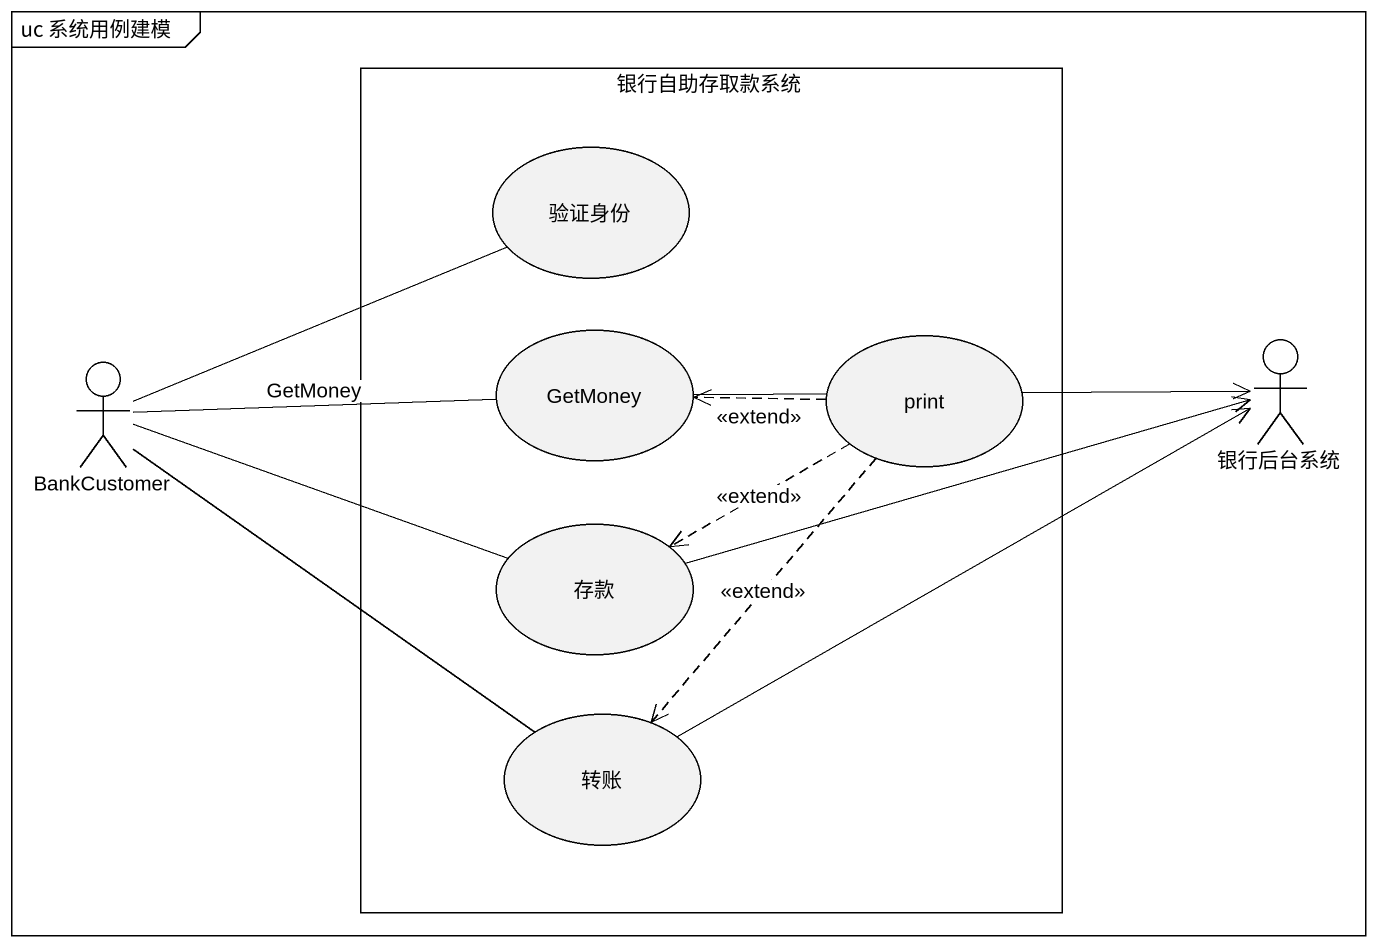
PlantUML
@startuml
mainframe uc 系统用例建模
rectangle 银行自助存取款系统 {
  usecase 验证身份
  usecase GetMoney
  usecase print
  usecase 存款
  usecase 转账
}
actor BankCustomer
actor 银行后台系统
BankCustomer -right- 验证身份
BankCustomer -right- GetMoney : GetMoney
BankCustomer -right- 存款
BankCustomer -- 转账
GetMoney -right-> 银行后台系统
print .left.> GetMoney : <<extend>>
print .left.> 存款 : <<extend>>
print ..> 转账 : <<extend>>
存款 -right-> 银行后台系统
转账 -right-> 银行后台系统
@enduml
